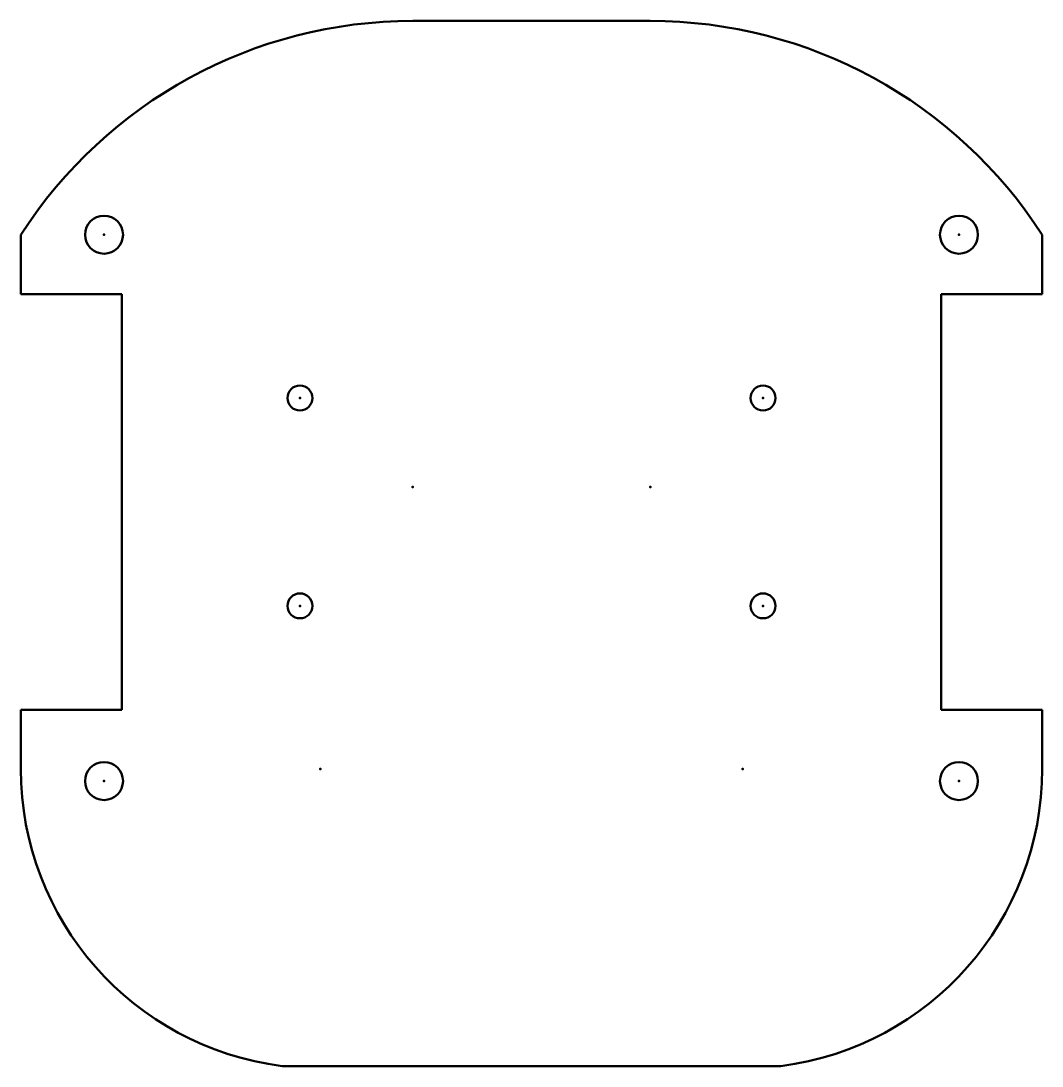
# Model space of a CAD drawing. Header units: millimetres. Extents: x -22 to 64, y 0 to 88.
import ezdxf

# ---------------------------------------------------------------- set-up
doc = ezdxf.new("R2010")
doc.units = ezdxf.units.MM
doc.linetypes.add('Continu', pattern=[0])
for name, color, linetype, lineweight in [('IV_ARC_CENTERS', 7, 'Continu', 50), ('IV_INTERIOR_PROFILES', 7, 'Continu', 50), ('IV_OUTER_PROFILE', 7, 'Continu', 50)]:
    doc.layers.add(name, color=color, linetype=linetype, lineweight=lineweight)

msp = doc.modelspace()

# ---------------------------------------------------------------- linework, layer by layer
at = {"layer": 'IV_ARC_CENTERS'}
for p in [(-15, 70), (57, 70), (1.5, 56.25), (40.5, 56.25), (11, 48.75), (31, 48.75), (1.5, 38.75), (40.5, 38.75), (3.205, 25), (38.795, 25), (-15, 24), (57, 24)]:
    msp.add_point(p, dxfattribs=at)
at = {"layer": 'IV_INTERIOR_PROFILES'}
for centre, radius in [((-15, 70), 1.6), ((57, 70), 1.6), ((1.5, 56.25), 1.05), ((40.5, 56.25), 1.05), ((1.5, 38.75), 1.05), ((40.5, 38.75), 1.05), ((-15, 24), 1.6), ((57, 24), 1.6)]:
    msp.add_circle(centre, radius, dxfattribs=at)
at = {"layer": 'IV_OUTER_PROFILE'}
for p, q in [((31, 88), (11, 88)), ((-22, 70), (-22, 65)), ((64, 65), (64, 70)), ((-22, 65), (-13.5, 65)), ((-13.5, 65), (-13.5, 30)), ((55.5, 30), (55.5, 65)), ((55.5, 65), (64, 65)), ((-13.5, 30), (-22, 30)), ((-22, 30), (-22, 25)), ((64, 30), (55.5, 30)), ((64, 25), (64, 30)), ((0, 0), (42, 0))]:
    msp.add_line(p, q, dxfattribs=at)
for centre, radius, start, end in [((11, 48.75), 39.25, 90, 147.22092), ((31, 48.75), 39.25, 32.77908, 90), ((3.205, 25), 25.205, 180, 262.69555), ((38.795, 25), 25.205, 277.30445, 0)]:
    msp.add_arc(centre, radius, start, end, dxfattribs=at)

doc.saveas('drawing.dxf')
